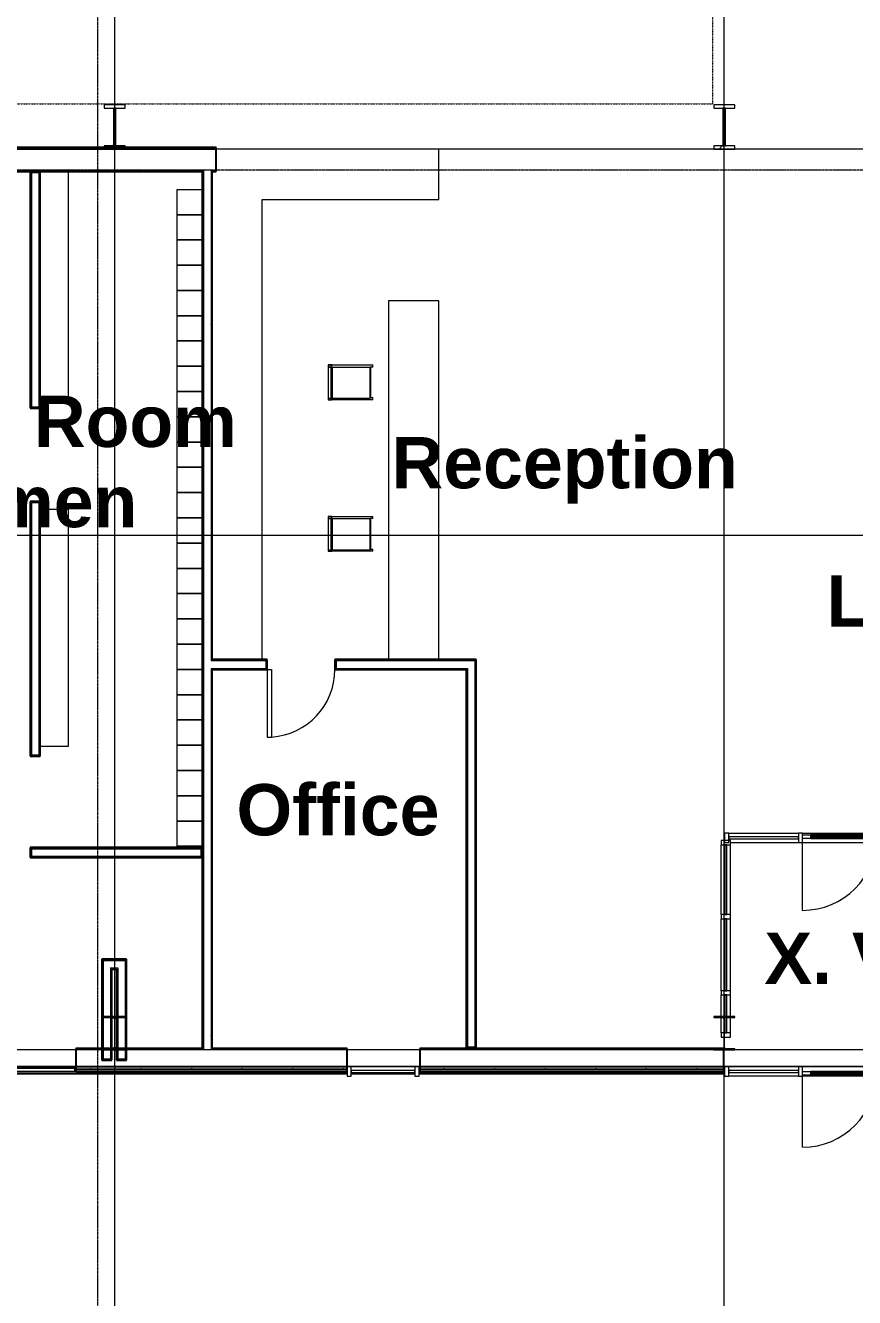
# Model space of a CAD drawing. Header units: inches. Extents: x 21341 to 28276, y -23509 to -20035.
# Drawn here: x 25649 to 26043, y -22905 to -22301 of the extents above; entities that cross this region are included whole.
import ezdxf

# ---------------------------------------------------------------- set-up
doc = ezdxf.new("R2010")
doc.units = ezdxf.units.IN
doc.header["$MEASUREMENT"] = 0
doc.linetypes.add('Dash 1_16_', pattern=[0.125, 0.0625, -0.0625])
doc.linetypes.add('Grid Line 1_2_', pattern=[0.875, 0.5, -0.125, 0.125, -0.125])
for name, color, linetype, lineweight in [('A-DOOR', 31, 'Continuous', 9), ('A-FLOR-CLRS', 90, 'Dash 1_16_', 9), ('A-GLAZ-CURT', 52, 'Continuous', 9), ('A-GLAZ-CWMG', 51, 'Continuous', 9), ('A-WALL', 113, 'Continuous', 9), ('A-WALL-PATT', 111, 'Continuous', 25), ('C-BLDG-PADS', 91, 'Continuous', 9), ('C-TOPO', 7, 'Continuous', 9), ('I-FURN', 30, 'Continuous', 9), ('I-WALL', 2, 'Continuous', 9), ('L-SITE-WALL', 31, 'Continuous', 9), ('M-AREA-IDEN', 171, 'Continuous', 9), ('Q-CASE', 31, 'Continuous', 9), ('S-BEAM', 12, 'Continuous', 9), ('S-COLS', 52, 'Continuous', 9), ('S-GRID', 1, 'Continuous', 9)]:
    doc.layers.add(name, color=color, linetype=linetype, lineweight=lineweight)
doc.styles.add('Arial_B', font='arialbd.ttf', dxfattribs={"height": 24.354149})
pattern_1 = [(0, (0, 0), (61.44, 15.36), [2.534, -43.546, 2.534, -43.546, -245.76]), (0, (0, 0), (61.44, 15.36), [-92.16, 2.534, -89.626, 2.534, -43.546, -107.52]), (0, (0, 0), (61.44, 15.36), [-230.4, 2.534, -28.186, 2.534, -74.266]), (120, (23.04, 7.68), (-44.02215, 45.528601), [2.534, -43.546, 2.534, -43.546, -245.76]), (120, (23.04, 7.68), (-44.02215, 45.528601), [-92.16, 2.534, -89.626, 2.534, -43.546, -107.52]), (120, (23.04, 7.68), (-44.02215, 45.528601), [-230.4, 2.534, -28.186, 2.534, -74.266]), (240, (30.72, 38.4), (-17.41785, -60.888601), [2.534, -43.546, 2.534, -43.546, -245.76]), (240, (30.72, 38.4), (-17.41785, -60.888601), [-92.16, 2.534, -89.626, 2.534, -43.546, -107.52]), (240, (30.72, 38.4), (-17.41785, -60.888601), [-230.4, 2.534, -28.186, 2.534, -74.266])]
pattern_2 = [(0, (0, 0), (0, 24), []), (90, (0, 0), (-24, 1e-15), [])]
pattern_3 = [(225, (25691.39, -22360.053), (19.00703, -19.00703), []), (225, (25691.39, -22388.853), (19.00703, -19.00703), [])]
pattern_4 = [(225, (25980.89, -22360.053), (19.00703, -19.00703), []), (225, (25980.89, -22388.853), (19.00703, -19.00703), [])]

# ---------------------------------------------------------------- blocks, each defined once
blk = doc.blocks.new('Locker-Double Stacked - 12_ x 12_-3246-First Floor Plan')
at = {"layer": 'I-FURN', "color": 7}
for p, q in [((-6, -6), (-6, 6)), ((-6, 6), (6, 6)), ((6, 6), (6, -6)), ((6, -6), (-6, -6))]:
    blk.add_line(p, q, dxfattribs=at)
blk = doc.blocks.new('Furniture 5 - Furniture 1-2367-First Floor Plan')
at = {"layer": 'I-FURN', "color": 7}
for p, q in [((25653.99, -22499.47), (25640.61, -22499.47)), ((25653.99, -22611.86), (25653.99, -22499.47)), ((25640.61, -22611.86), (25653.99, -22611.86))]:
    blk.add_line(p, q, dxfattribs=at)
blk = doc.blocks.new('Furniture 6 - Furniture 1-2394-First Floor Plan')
at = {"layer": 'I-FURN', "color": 7}
for p, q in [((25653.99, -22606.18), (25653.99, -22496.18)), ((25640.61, -22606.18), (25653.99, -22606.18))]:
    blk.add_line(p, q, dxfattribs=at)
blk = doc.blocks.new('Locker Rooms and Restrooms_0005_rvt-1-First Floor Plan')
at = {"layer": 'A-WALL-PATT', "lineweight": 9}
h = blk.add_hatch(dxfattribs=at)
h.set_pattern_fill('FP_13', style=0, pattern_type=2)
h.set_pattern_definition(pattern_1)
h.paths.add_polyline_path([(25651.89, -22482.55), (25655.39, -22482.55), (25655.39, -22481.93), (25651.89, -22481.93), (25651.89, -22370.8), (25655.39, -22370.8), (25655.39, -22370.18), (25651.27, -22370.18), (25651.27, -22482.55)], flags=0)
h = blk.add_hatch(dxfattribs=at)
h.set_pattern_fill('FP_13', style=0, pattern_type=2)
h.set_pattern_definition(pattern_1)
h.paths.add_polyline_path([(25651.89, -22647.93), (25655.39, -22647.93), (25655.39, -22647.3), (25651.89, -22647.3), (25651.89, -22527.55), (25655.39, -22527.55), (25655.39, -22526.93), (25651.27, -22526.93), (25651.27, -22647.93)], flags=0)
h = blk.add_hatch(dxfattribs=at)
h.set_pattern_fill('FP_13', style=0, pattern_type=2)
h.set_pattern_definition(pattern_1)
h.paths.add_polyline_path([(25656.02, -22647.93), (25656.02, -22526.93), (25655.39, -22526.93), (25655.39, -22647.93)], flags=0)
h = blk.add_hatch(dxfattribs=at)
h.set_pattern_fill('FP_13', style=0, pattern_type=2)
h.set_pattern_definition(pattern_1)
h.paths.add_polyline_path([(25689.97, -22792.3), (25690.02, -22792.3), (25689.97, -22787.3), (25689.39, -22787.3), (25689.39, -22792.3)], flags=0)
h.paths.add_polyline_path([(25689.46, -22786.87), (25690.02, -22786.87), (25690.02, -22771.99), (25689.39, -22771.99), (25689.39, -22786.87)], flags=0)
h.paths.add_polyline_path([(25690.02, -22771.55), (25690.02, -22748.43), (25689.39, -22748.43), (25689.39, -22771.55), (25689.69, -22771.55)], flags=0)
at = {"layer": 'A-WALL', "color": 7}
for p, q in [((25655.39, -22370.8), (25651.89, -22370.8)), ((25651.89, -22370.8), (25651.89, -22481.93)), ((25655.39, -22370.8), (25655.39, -22481.93)), ((25651.89, -22481.93), (25655.39, -22481.93)), ((25655.39, -22527.55), (25651.89, -22527.55)), ((25651.89, -22527.55), (25651.89, -22647.3)), ((25655.39, -22527.55), (25655.39, -22647.3)), ((25651.89, -22647.3), (25655.39, -22647.3)), ((25651.89, -22691.93), (25732.39, -22691.93)), ((25651.89, -22691.93), (25651.89, -22695.43)), ((25732.39, -22695.43), (25732.39, -22691.93)), ((25651.89, -22695.43), (25732.39, -22695.43)), ((25685.89, -22744.93), (25685.89, -22791.68)), ((25685.89, -22744.93), (25689.39, -22744.93)), ((25689.39, -22744.93), (25690.02, -22744.93)), ((25689.39, -22748.43), (25689.39, -22771.55)), ((25689.39, -22748.43), (25690.02, -22748.43)), ((25690.02, -22744.93), (25696.39, -22744.93)), ((25690.02, -22748.43), (25692.89, -22748.43)), ((25692.89, -22748.43), (25692.89, -22749.05)), ((25696.39, -22744.93), (25696.39, -22748.43)), ((25696.39, -22748.43), (25696.39, -22749.05)), ((25692.89, -22749.05), (25692.89, -22771.55)), ((25696.39, -22749.05), (25696.39, -22771.55)), ((25689.39, -22771.99), (25689.39, -22786.87)), ((25692.89, -22771.99), (25692.89, -22786.87)), ((25696.39, -22771.99), (25696.39, -22786.87)), ((25689.39, -22787.3), (25689.39, -22791.68)), ((25692.89, -22787.3), (25692.89, -22791.68)), ((25696.39, -22787.3), (25696.39, -22791.68)), ((25685.89, -22791.68), (25689.39, -22791.68)), ((25692.89, -22791.68), (25696.39, -22791.68))]:
    blk.add_line(p, q, dxfattribs=at)
at = {"layer": 'I-WALL', "color": 250, "lineweight": 25}
for p, q in [((25651.89, -22370.18), (25651.27, -22370.18)), ((25651.27, -22370.18), (25651.27, -22482.55)), ((25655.39, -22370.18), (25651.89, -22370.18)), ((25656.02, -22370.18), (25655.39, -22370.18)), ((25656.02, -22482.55), (25656.02, -22370.18)), ((25651.27, -22482.55), (25651.89, -22482.55)), ((25651.89, -22482.55), (25655.39, -22482.55)), ((25655.39, -22482.55), (25656.02, -22482.55)), ((25651.89, -22526.93), (25651.27, -22526.93)), ((25651.27, -22526.93), (25651.27, -22647.93)), ((25655.39, -22526.93), (25651.89, -22526.93)), ((25656.02, -22526.93), (25655.39, -22526.93)), ((25656.02, -22647.93), (25656.02, -22526.93)), ((25651.27, -22647.93), (25651.89, -22647.93)), ((25651.89, -22647.93), (25655.39, -22647.93)), ((25655.39, -22647.93), (25656.02, -22647.93)), ((25733.02, -22691.3), (25651.27, -22691.3)), ((25651.27, -22691.3), (25651.27, -22691.93)), ((25651.27, -22691.93), (25651.27, -22695.43)), ((25733.02, -22691.93), (25733.02, -22691.3)), ((25733.02, -22695.43), (25733.02, -22691.93)), ((25651.27, -22695.43), (25651.27, -22696.05)), ((25651.27, -22696.05), (25733.02, -22696.05)), ((25733.02, -22696.05), (25733.02, -22695.43)), ((25685.89, -22744.3), (25685.27, -22744.3)), ((25685.27, -22744.3), (25685.27, -22792.3)), ((25690.02, -22744.3), (25685.89, -22744.3)), ((25697.02, -22744.3), (25690.02, -22744.3)), ((25697.02, -22744.93), (25697.02, -22744.3)), ((25697.02, -22749.05), (25697.02, -22744.93)), ((25690.02, -22771.55), (25690.02, -22749.05)), ((25690.02, -22749.05), (25692.27, -22749.05)), ((25692.27, -22749.05), (25692.27, -22771.55)), ((25697.02, -22792.3), (25697.02, -22749.05)), ((25690.02, -22786.87), (25690.02, -22771.99)), ((25692.27, -22771.98), (25692.27, -22786.87)), ((25690.02, -22792.3), (25690.02, -22787.3)), ((25692.27, -22787.3), (25692.27, -22792.3)), ((25685.27, -22792.3), (25685.89, -22792.3)), ((25685.89, -22792.3), (25689.39, -22792.3)), ((25689.39, -22792.3), (25690.02, -22792.3)), ((25692.27, -22792.3), (25692.89, -22792.3)), ((25692.89, -22792.3), (25696.39, -22792.3)), ((25696.39, -22792.3), (25697.02, -22792.3))]:
    blk.add_line(p, q, dxfattribs=at)
at = {"lineweight": 9}
for name, p in [('Furniture 6 - Furniture 1-2394-First Floor Plan', (15.4, 126)), ('Furniture 5 - Furniture 1-2367-First Floor Plan', (15.4, -31.25))]:
    blk.add_blockref(name, p, dxfattribs=at)
at = {"lineweight": 9, "rotation": 270}
for p in [(25727.02, -22384.68), (25727.02, -22396.68), (25727.02, -22408.68), (25727.02, -22420.68), (25727.02, -22432.68), (25727.02, -22444.68), (25727.02, -22456.68), (25727.02, -22468.68), (25727.02, -22480.68), (25727.02, -22492.68), (25727.02, -22504.68), (25727.02, -22516.68), (25727.02, -22528.68), (25727.02, -22540.68), (25727.02, -22552.68), (25727.02, -22564.68), (25727.02, -22576.68), (25727.02, -22588.68), (25727.02, -22600.68), (25727.02, -22612.68), (25727.02, -22624.68), (25727.02, -22636.68), (25727.02, -22648.68), (25727.02, -22660.68), (25727.02, -22672.68), (25727.02, -22684.68)]:
    blk.add_blockref('Locker-Double Stacked - 12_ x 12_-3246-First Floor Plan', p, dxfattribs=at)
blk = doc.blocks.new('W-Wide Flange-Column - B2_C-1007347-First Floor Plan')
at = {"layer": 'S-COLS'}
h = blk.add_hatch(dxfattribs=at)
h.set_pattern_fill('FP_9', color=256, style=0, pattern_type=2)
h.set_pattern_definition([(225, (25691.39, -22779.428), (19.00703, -19.00703), []), (225, (25691.39, -22808.228), (19.00703, -19.00703), [])])
h.paths.add_polyline_path([(5, 7.87), (-5, 7.87), (-5, 7.44), (-0.84, 7.44), (-0.35, 7.24), (-0.14, 6.75), (-0.14, -6.75), (-0.35, -7.24), (-0.84, -7.44), (-5, -7.44), (-5, -7.87), (5, -7.87), (5, -7.44), (0.84, -7.44), (0.35, -7.24), (0.14, -6.75), (0.14, 6.75), (0.35, 7.24), (0.84, 7.44), (5, 7.44)], flags=0)
at = {"layer": 'S-COLS', "lineweight": 15}
for p, q in [((5, 7.87), (-5, 7.87)), ((-5, 7.87), (-5, 7.44)), ((-5, 7.44), (-0.84, 7.44)), ((-0.14, 6.75), (-0.14, -6.75)), ((0.14, -6.75), (0.14, 6.75)), ((0.84, 7.44), (5, 7.44)), ((5, 7.44), (5, 7.87)), ((-0.84, -7.44), (-5, -7.44)), ((-5, -7.44), (-5, -7.87)), ((-5, -7.87), (5, -7.87)), ((5, -7.44), (0.84, -7.44)), ((5, -7.87), (5, -7.44))]:
    blk.add_line(p, q, dxfattribs=at)
for centre, start, end in [((-0.84, 6.75), 0, 90), ((0.84, 6.75), 90, 180), ((-0.84, -6.75), 270, 0), ((0.84, -6.75), 180, 270)]:
    blk.add_arc(centre, 0.691, start, end, dxfattribs=at)
blk = doc.blocks.new('W-Wide Flange-Column - B2_C-V8-First Floor Plan')
at = {"layer": 'S-COLS'}
h = blk.add_hatch(dxfattribs=at)
h.set_pattern_fill('FP_10', color=256, style=0, pattern_type=2)
h.set_pattern_definition([(225, (25980.89, -22779.428), (19.00703, -19.00703), []), (225, (25980.89, -22808.228), (19.00703, -19.00703), [])])
h.paths.add_polyline_path([(5, 7.87), (-5, 7.87), (-5, 7.44), (-0.84, 7.44), (-0.35, 7.24), (-0.14, 6.75), (-0.14, -6.75), (-0.35, -7.24), (-0.84, -7.44), (-5, -7.44), (-5, -7.87), (5, -7.87), (5, -7.44), (0.84, -7.44), (0.35, -7.24), (0.14, -6.75), (0.14, 6.75), (0.35, 7.24), (0.84, 7.44), (5, 7.44)], flags=0)
at = {"layer": 'S-COLS', "lineweight": 15}
for p, q in [((5, 7.87), (-5, 7.87)), ((-5, 7.87), (-5, 7.44)), ((-5, 7.44), (-0.84, 7.44)), ((-0.14, 6.75), (-0.14, -6.75)), ((0.14, -6.75), (0.14, 6.75)), ((0.84, 7.44), (5, 7.44)), ((5, 7.44), (5, 7.87)), ((-0.84, -7.44), (-5, -7.44)), ((-5, -7.44), (-5, -7.87)), ((-5, -7.87), (5, -7.87)), ((5, -7.44), (0.84, -7.44)), ((5, -7.87), (5, -7.44))]:
    blk.add_line(p, q, dxfattribs=at)
for centre, start, end in [((-0.84, 6.75), 0, 90), ((0.84, 6.75), 90, 180), ((-0.84, -6.75), 270, 0), ((0.84, -6.75), 180, 270)]:
    blk.add_arc(centre, 0.691, start, end, dxfattribs=at)
blk = doc.blocks.new('Casework 1 - Casework 1-456223-First Floor Plan')
at = {"layer": 'Q-CASE'}
for p, q in [((25834.39, -22347.55), (25728.52, -22347.55)), ((25834.39, -22371.55), (25834.39, -22347.55)), ((25750.39, -22590.04), (25750.39, -22371.55)), ((25750.39, -22371.55), (25834.39, -22371.55)), ((25834.39, -22419.55), (25810.39, -22419.55)), ((25810.39, -22419.55), (25810.39, -22590.04)), ((25834.39, -22590.04), (25834.39, -22419.55))]:
    blk.add_line(p, q, dxfattribs=at)
blk = doc.blocks.new('Bar_Stool_6722_1_ - Bar_Stool_6722_1_-477960-First Floor Plan')
at = {"layer": 'I-FURN'}
for p, q in [((0, 19.21), (0, 21.13)), ((1, 21.13), (0, 21.13)), ((0, 17.72), (0, 19.21)), ((1, 21.13), (1, 20.14)), ((1, 20.14), (15.5, 20.14)), ((1, 20.14), (1, 19.99)), ((16, 20), (1, 20)), ((1, 19.89), (1, 19.99)), ((1, 17.63), (1, 19.89)), ((15.5, 20.14), (15.5, 21.13)), ((16.5, 21.13), (15.5, 21.13)), ((15.5, 19.98), (15.5, 20.14)), ((16, 19.99), (16, 19.89)), ((16, 19.89), (16, 17.63)), ((16.5, 21.13), (16.5, 19.21)), ((16.5, 19.21), (16.5, 17.72)), ((0, 1.78), (0, 17.72)), ((1, 2.03), (1, 17.63)), ((16, 17.63), (16, 2.03)), ((16.5, 17.72), (16.5, 1.78)), ((1, 1.78), (0, 1.78)), ((0, 1.78), (0, 0.98)), ((1, 0.98), (0, 0.98)), ((0, 0.98), (0, 0)), ((0, 0), (1, 0)), ((1, 1.91), (1, 2.03)), ((16, 2.03), (1, 2.03)), ((1, 1.24), (1, 1.91)), ((16, 1.91), (1, 1.91)), ((1, 0), (1, 1.24)), ((1, 1.24), (16, 1.24)), ((16, 2.03), (16, 1.91)), ((16, 1.91), (16, 1.24)), ((16.5, 1.78), (16, 1.78)), ((16, 1.24), (16, 0)), ((16.5, 0.98), (16, 0.98)), ((16, 0), (16.5, 0)), ((16.5, 0.98), (16.5, 1.78)), ((16.5, 0), (16.5, 0.98)), ((1, 0), (16, 0))]:
    blk.add_line(p, q, dxfattribs=at)
blk = doc.blocks.new('Single-Flush - 32_ x 84_-489871-First Floor Plan')
at = {"layer": 'A-DOOR', "lineweight": 13}
for p, q in [((14, 2.37), (14, 34.38)), ((16, 34.38), (14, 34.38)), ((16, 2.37), (16, 34.38)), ((16, 2.37), (14, 2.37))]:
    blk.add_line(p, q, dxfattribs=at)
at = {"layer": 'A-DOOR'}
blk.add_arc((16, 2.37), 32.07, 93.57587, 180, dxfattribs=at)
blk = doc.blocks.new('System Panel - Glazed-827451-First Floor Plan')
at = {"layer": 'A-GLAZ-CURT'}
for p, q in [((16.53125, 1.25), (-16.53125, 1.25)), ((-16.53125, 1.25), (-16.53125, 0.25)), ((-16.53125, 0.25), (-16.53125, 1.25)), ((16.53125, 1.25), (-16.53125, 1.25)), ((-16.53125, 0.25), (16.53125, 0.25)), ((-16.53125, 0.25), (16.53125, 0.25)), ((16.53125, 0.25), (16.53125, 1.25)), ((16.53125, 1.25), (16.53125, 0.25))]:
    blk.add_line(p, q, dxfattribs=at)
blk = doc.blocks.new('Door_Single_Storefront - one-827452-First Floor Plan')
at = {"layer": 'A-DOOR'}
for p, q in [((-17.59375, 0.75), (-13.59375, 0.75)), ((-17.59375, -35.1875), (-17.59375, 0)), ((-13.59375, 0.75), (-13.59375, -1)), ((13.59375, 0.75), (-13.59375, 0.75)), ((-13.59375, -0.5), (-13.59375, 0.25)), ((-13.59375, 0.25), (13.59375, 0.25)), ((13.59375, -1), (13.59375, 0.75)), ((13.59375, 0.75), (17.59375, 0.75)), ((13.59375, 0.25), (13.59375, -0.5)), ((17.59375, 0.75), (17.59375, -1)), ((-13.59375, -1), (-17.59375, -1)), ((13.59375, -0.5), (-13.59375, -0.5)), ((-13.59375, -1), (13.59375, -1)), ((17.59375, -1), (13.59375, -1))]:
    blk.add_line(p, q, dxfattribs=at)
blk.add_arc((-17.59375, 0), 35.1875, 270, 0, dxfattribs=at)
blk = doc.blocks.new('Rectangular Mullion - Rectangular Mullion 1-779228-First Floor Plan')
at = {"layer": 'A-GLAZ-CWMG'}
for p, q in [((26016.08, -22795.43), (25983.02, -22795.43)), ((26016.08, -22799.93), (25983.02, -22799.93))]:
    blk.add_line(p, q, dxfattribs=at)
blk = doc.blocks.new('Rectangular Mullion - Rectangular Mullion 1-779661-First Floor Plan')
at = {"layer": 'A-GLAZ-CWMG'}
for p, q in [((26053.27, -22795.43), (26018.08, -22795.43)), ((26053.27, -22799.93), (26018.08, -22799.93))]:
    blk.add_line(p, q, dxfattribs=at)
blk = doc.blocks.new('Rectangular Mullion - Rectangular Mullion 1-827460-First Floor Plan')
at = {"layer": 'A-GLAZ-CWMG', "lineweight": 13}
for p, q in [((0, 1.5), (-2, 1.5)), ((-2, 1.5), (-2, -3)), ((0, -3), (0, 1.5)), ((-2, -3), (0, -3))]:
    blk.add_line(p, q, dxfattribs=at)
blk = doc.blocks.new('Rectangular Mullion - Rectangular Mullion 1-827449-First Floor Plan')
at = {"layer": 'A-GLAZ-CWMG', "lineweight": 13}
for p, q in [((-1, 1.5), (1, 1.5)), ((-1, -3), (-1, 1.5)), ((1, 1.5), (1, -3)), ((1, -3), (-1, -3))]:
    blk.add_line(p, q, dxfattribs=at)
blk = doc.blocks.new('Rectangular Mullion - Rectangular Mullion 1-769169-First Floor Plan')
at = {"layer": 'A-GLAZ-CWMG'}
for p, q in [((26018.08, -22684.43), (26053.27, -22684.43)), ((26018.08, -22688.93), (26053.27, -22688.93))]:
    blk.add_line(p, q, dxfattribs=at)
blk = doc.blocks.new('Rectangular Mullion - Rectangular Mullion 1-771670-First Floor Plan')
at = {"layer": 'A-GLAZ-CWMG'}
for p, q in [((25983.02, -22684.43), (26016.08, -22684.43)), ((25983.89, -22688.93), (26016.08, -22688.93))]:
    blk.add_line(p, q, dxfattribs=at)
blk = doc.blocks.new('Rectangular Mullion - Rectangular Mullion 1-827472-First Floor Plan')
at = {"layer": 'A-GLAZ-CWMG', "lineweight": 13}
for p, q in [((-2, 1.5), (0, 1.5)), ((-2, -3), (-2, 1.5)), ((0, 1.5), (0, -3)), ((0, -3), (-2, -3))]:
    blk.add_line(p, q, dxfattribs=at)
blk = doc.blocks.new('Rectangular Mullion - Rectangular Mullion 1-827470-First Floor Plan')
at = {"layer": 'A-GLAZ-CWMG', "lineweight": 13}
for p, q in [((-1, 1.5), (1, 1.5)), ((-1, -3), (-1, 1.5)), ((1, 1.5), (1, -3)), ((1, -3), (-1, -3))]:
    blk.add_line(p, q, dxfattribs=at)
blk = doc.blocks.new('System Panel - Glazed-836902-First Floor Plan')
at = {"layer": 'A-GLAZ-CURT'}
for p, q in [((16.59375, 1.25), (-16.59375, 1.25)), ((-16.59375, 1.25), (-16.59375, 0.25)), ((-16.59375, 0.25), (-16.59375, 1.25)), ((16.59375, 1.25), (-16.59375, 1.25)), ((-16.59375, 0.25), (16.59375, 0.25)), ((-16.59375, 0.25), (16.59375, 0.25)), ((16.59375, 0.25), (16.59375, 1.25)), ((16.59375, 1.25), (16.59375, 0.25))]:
    blk.add_line(p, q, dxfattribs=at)
blk = doc.blocks.new('System Panel - Glazed-827454-First Floor Plan')
at = {"layer": 'A-GLAZ-CURT'}
for p, q in [((17.09375, 1.25), (-17.09375, 1.25)), ((-17.09375, 1.25), (-17.09375, 0.25)), ((-17.09375, 0.25), (-17.09375, 1.25)), ((17.09375, 1.25), (-17.09375, 1.25)), ((-17.09375, 0.25), (17.09375, 0.25)), ((-17.09375, 0.25), (17.09375, 0.25)), ((17.09375, 0.25), (17.09375, 1.25)), ((17.09375, 1.25), (17.09375, 0.25))]:
    blk.add_line(p, q, dxfattribs=at)
blk = doc.blocks.new('System Panel - Glazed-836903-First Floor Plan')
at = {"layer": 'A-GLAZ-CURT'}
for p, q in [((1.25, 1.25), (-9, 1.25)), ((-9, 1.25), (-9, 0.25)), ((-9, 0.25), (-9, 1.25)), ((1.25, 1.25), (-9, 1.25)), ((-9, 0.25), (1.25, 0.25)), ((-9, 0.25), (1.25, 0.25)), ((9, 1.25), (1.68, 1.25)), ((9, 1.25), (1.68, 1.25)), ((2.12, 0.25), (9, 0.25)), ((2.12, 0.25), (9, 0.25)), ((9, 0.25), (9, 1.25)), ((9, 1.25), (9, 0.25))]:
    blk.add_line(p, q, dxfattribs=at)
blk = doc.blocks.new('Rectangular Mullion - Rectangular Mullion 1-780069-First Floor Plan')
at = {"layer": 'A-GLAZ-CWMG'}
for p, q in [((26122.64, -22760.24), (26122.64, -22793.43)), ((26127.14, -22760.24), (26127.14, -22793.43))]:
    blk.add_line(p, q, dxfattribs=at)
blk = doc.blocks.new('Rectangular Mullion - Rectangular Mullion 1-769167-First Floor Plan')
at = {"layer": 'A-GLAZ-CWMG'}
for p, q in [((24498.2, -22360.55), (24532.39, -22360.55)), ((24498.2, -22365.05), (24532.39, -22365.05))]:
    blk.add_line(p, q, dxfattribs=at)
blk = doc.blocks.new('Rectangular Mullion - Rectangular Mullion 1-784806-First Floor Plan')
at = {"layer": 'A-GLAZ-CWMG'}
for p, q in [((25979.39, -22771.55), (25979.39, -22761.3)), ((25983.89, -22771.55), (25983.89, -22761.3)), ((25979.39, -22779.3), (25979.39, -22771.99)), ((25983.89, -22779.3), (25983.89, -22771.99))]:
    blk.add_line(p, q, dxfattribs=at)
blk = doc.blocks.new('Rectangular Mullion - Rectangular Mullion 1-V17-First Floor Plan')
at = {"layer": 'A-GLAZ-CWMG', "lineweight": 13}
for p, q in [((-2, 1.5), (0, 1.5)), ((-2, 0.14), (-2, 1.5)), ((0, 1.5), (0, 0.14)), ((-2, -3), (-2, -0.14)), ((0, -3), (-2, -3)), ((0, -0.14), (0, -3))]:
    blk.add_line(p, q, dxfattribs=at)
blk = doc.blocks.new('Rectangular Mullion - Rectangular Mullion 1-836905-First Floor Plan')
at = {"layer": 'A-GLAZ-CWMG', "lineweight": 13}
for p, q in [((0, 1.5), (-2, 1.5)), ((-2, 1.5), (-2, -3)), ((0, -3), (0, 1.5)), ((-2, -3), (0, -3))]:
    blk.add_line(p, q, dxfattribs=at)
blk = doc.blocks.new('System Panel - Glazed-827476-First Floor Plan')
at = {"layer": 'A-GLAZ-CURT'}
for p, q in [((15.125, 1.25), (-15.125, 1.25)), ((-15.125, 1.25), (-15.125, 0.25)), ((-15.125, 0.25), (-15.125, 1.25)), ((15.125, 1.25), (-15.125, 1.25)), ((-15.125, 0.25), (15.125, 0.25)), ((-15.125, 0.25), (15.125, 0.25)), ((15.125, 0.25), (15.125, 1.25)), ((15.125, 1.25), (15.125, 0.25))]:
    blk.add_line(p, q, dxfattribs=at)
blk = doc.blocks.new('Rectangular Mullion - Rectangular Mullion 1-827457-First Floor Plan')
at = {"layer": 'A-GLAZ-CWMG', "lineweight": 13}
for p, q in [((-2, 1.5), (0, 1.5)), ((-2, -3), (-2, 1.5)), ((0, 1.5), (0, -3)), ((0, -3), (-2, -3))]:
    blk.add_line(p, q, dxfattribs=at)
blk = doc.blocks.new('columns and girder2 - one-1075720-First Floor Plan')
at = {"layer": 'S-BEAM'}
h = blk.add_hatch(dxfattribs=at)
h.set_pattern_fill('FP_21', color=256, style=0, pattern_type=2)
h.set_pattern_definition(pattern_3)
h.paths.add_polyline_path([(5, -1.25), (-5, -1.25), (-5, -2), (5, -2)], flags=0)
h.paths.add_polyline_path([(-5, -20), (-5, -21.5), (5, -21.5), (5, -20)], flags=0)
h.paths.add_polyline_path([(-5, -1204.75), (-5, -1206.25), (5, -1206.25), (5, -1204.75)], flags=0)
h.paths.add_polyline_path([(5, -1224.25), (-5, -1224.25), (-5, -1225), (5, -1225)], flags=0)
h = blk.add_hatch(dxfattribs=at)
h.set_pattern_fill('FP_21', color=256, style=0, pattern_type=2)
h.set_pattern_definition(pattern_3)
h.paths.add_polyline_path([(-0.63, -2), (-0.63, -20), (0.62, -20), (0.62, -2)], flags=0)
h.paths.add_polyline_path([(-0.63, -1206.25), (-0.63, -1224.25), (0.62, -1224.25), (0.62, -1206.25)], flags=0)
at = {"layer": 'S-BEAM', "lineweight": 15}
for p, q in [((-5, -1.25), (-5, -2)), ((-5, -2), (5, -2)), ((0.62, -2), (-0.63, -2)), ((-0.63, -2), (-0.63, -20)), ((0.62, -20), (0.62, -2)), ((5, -2), (5, -1.25)), ((5, -20), (-5, -20)), ((-5, -20), (-5, -21.5)), ((-5, -21.5), (5, -21.5)), ((-0.63, -20), (0.62, -20)), ((5, -21.5), (5, -20))]:
    blk.add_line(p, q, dxfattribs=at)
blk = doc.blocks.new('columns and girder2 - one-V39-First Floor Plan')
at = {"layer": 'S-BEAM'}
h = blk.add_hatch(dxfattribs=at)
h.set_pattern_fill('FP_32', color=256, style=0, pattern_type=2)
h.set_pattern_definition(pattern_4)
h.paths.add_polyline_path([(5, -0.5), (-5, -0.5), (-5, -2), (5, -2)], flags=0)
h.paths.add_polyline_path([(5, -20), (-5, -20), (-5, -21.5), (5, -21.5)], flags=0)
h.paths.add_polyline_path([(5, -1204.75), (-5, -1204.75), (-5, -1206.25), (5, -1206.25)], flags=0)
h.paths.add_polyline_path([(-0.13, -1224.25), (-5, -1224.25), (-5, -1225), (5, -1225), (5, -1224.25)], flags=0)
h = blk.add_hatch(dxfattribs=at)
h.set_pattern_fill('FP_32', color=256, style=0, pattern_type=2)
h.set_pattern_definition(pattern_4)
h.paths.add_polyline_path([(-0.63, -2), (-0.63, -20), (0.62, -20), (0.62, -2)], flags=0)
h.paths.add_polyline_path([(-0.63, -1206.25), (-0.63, -1224.25), (0.62, -1224.25), (0.62, -1206.25)], flags=0)
at = {"layer": 'S-BEAM', "lineweight": 15}
for p, q in [((5, -0.5), (-5, -0.5)), ((-5, -0.5), (-5, -2)), ((-5, -2), (5, -2)), ((0.62, -2), (-0.63, -2)), ((-0.63, -2), (-0.63, -20)), ((0.62, -20), (0.62, -2)), ((5, -2), (5, -0.5)), ((5, -20), (-5, -20)), ((-5, -20), (-5, -21.5)), ((-5, -21.5), (5, -21.5)), ((-0.63, -20), (0.62, -20)), ((5, -21.5), (5, -20))]:
    blk.add_line(p, q, dxfattribs=at)
blk = doc.blocks.new('Girt_C - 8_D-1076207-First Floor Plan')
at = {"layer": 'S-BEAM'}
for p, q in [((25672.89, -22787.3), (25649.02, -22787.3)), ((25836.27, -22787.3), (25801.77, -22787.3)), ((25526.02, -22795.3), (25672.89, -22795.3)), ((25801.77, -22795.3), (25836.27, -22795.3))]:
    blk.add_line(p, q, dxfattribs=at)

msp = doc.modelspace()

# ---------------------------------------------------------------- hatches: boundary and pattern name
at = {"layer": 'A-WALL-PATT', "lineweight": 9}
h = msp.add_hatch(dxfattribs=at)
h.set_pattern_fill('FP_13', color=256, style=0, pattern_type=2)
h.set_pattern_definition(pattern_1)
h.paths.add_polyline_path([(25739.52, -22370.18), (25739.52, -22369.55), (25737.77, -22369.55), (25737.77, -22370.18)], flags=0)
h.paths.add_polyline_path([(25733.02, -22370.18), (25733.02, -22369.55), (25592.52, -22369.55), (25592.52, -22370.18), (25672.69, -22370.18)], flags=0)
h.paths.add_polyline_path([(25587.77, -22370.18), (25587.77, -22369.55), (25562.11, -22369.55), (25562.11, -22370.18)], flags=0)
h.paths.add_polyline_path([(25476.63, -22370.18), (25476.63, -22369.55), (25449.27, -22369.55), (25449.27, -22370.18)], flags=0)
h.paths.add_polyline_path([(25444.52, -22370.18), (25444.52, -22369.55), (25305.27, -22369.55), (25305.27, -22370.18), (25396.21, -22370.18)], flags=0)
h.paths.add_polyline_path([(25300.52, -22370.18), (25300.52, -22369.55), (25169.52, -22369.55), (25169.52, -22370.18), (25257.98, -22370.18)], flags=0)
h.paths.add_polyline_path([(25110.89, -22370.18), (25110.89, -22369.55), (25110.02, -22369.55), (25110.02, -22370.18)], flags=0)
h.paths.add_polyline_path([(25105.27, -22370.18), (25105.27, -22369.55), (24979.52, -22369.55), (24979.52, -22370.18), (24981.5, -22370.18)], flags=0)
h.paths.add_polyline_path([(24974.77, -22370.18), (24974.77, -22369.55), (24937.89, -22369.55), (24937.89, -22370.18)], flags=0)
h.paths.add_polyline_path([(24865.89, -22370.18), (24865.89, -22369.55), (24631.52, -22369.55), (24631.52, -22370.18), (24705.03, -22370.18)], flags=0)
h = msp.add_hatch(dxfattribs=at)
h.set_pattern_fill('FP_13', color=256, style=0, pattern_type=2)
h.set_pattern_definition(pattern_1)
h.paths.add_polyline_path([(25733.64, -22787.3), (25733.64, -22369.55), (25733.02, -22369.55), (25733.02, -22787.3)], flags=0)
h = msp.add_hatch(dxfattribs=at)
h.set_pattern_fill('FP_13', color=256, style=0, pattern_type=2)
h.set_pattern_definition(pattern_1)
h.paths.add_polyline_path([(25737.77, -22787.3), (25737.77, -22606.16), (25737.14, -22606.16), (25737.14, -22787.3)], flags=0)
h.paths.add_polyline_path([(25737.77, -22602.66), (25737.77, -22369.55), (25737.14, -22369.55), (25737.14, -22602.66)], flags=0)
h = msp.add_hatch(dxfattribs=at)
h.set_pattern_fill('FP_13', color=256, style=0, pattern_type=2)
h.set_pattern_definition(pattern_1)
h.paths.add_polyline_path([(25862.39, -22786.68), (25863.02, -22786.68), (25863.02, -22602.66), (25862.39, -22602.66), (25862.39, -22786.05)], flags=0)
h = msp.add_hatch(dxfattribs=at)
h.set_pattern_fill('FP_13', color=256, style=0, pattern_type=2)
h.set_pattern_definition(pattern_1)
h.paths.add_polyline_path([(25858.89, -22606.79), (25858.89, -22606.16), (25796.52, -22606.16), (25796.52, -22604.41), (25795.89, -22604.41), (25795.89, -22606.79), (25858.27, -22606.79)], flags=0)
h.paths.add_polyline_path([(25763.89, -22606.79), (25763.89, -22604.41), (25763.27, -22604.41), (25763.27, -22606.16), (25737.77, -22606.16), (25737.77, -22606.79)], flags=0)
h = msp.add_hatch(dxfattribs=at)
h.set_pattern_fill('FP_13', color=256, style=0, pattern_type=2)
h.set_pattern_definition(pattern_1)
h.paths.add_polyline_path([(25862.39, -22786.68), (25862.39, -22786.05), (25858.89, -22786.05), (25858.89, -22606.79), (25858.27, -22606.79), (25858.27, -22786.68), (25858.89, -22786.68)], flags=0)
h = msp.add_hatch(dxfattribs=at)
h.set_pattern_fill('FP_15', color=256, style=0, pattern_type=2)
h.set_pattern_definition(pattern_2)
h.paths.add_polyline_path([(25672.89, -22796.8), (25801.77, -22796.8), (25801.77, -22796.05), (25672.89, -22796.05)], flags=0)
h = msp.add_hatch(dxfattribs=at)
h.set_pattern_fill('FP_15', color=256, style=0, pattern_type=2)
h.set_pattern_definition(pattern_2)
h.paths.add_polyline_path([(25836.27, -22796.8), (25980.77, -22796.8), (25980.77, -22796.05), (25836.27, -22796.05)], flags=0)

# ---------------------------------------------------------------- linework, layer by layer
at = {"layer": 'A-FLOR-CLRS'}
for p, q in [((25975.39, -22338.05), (25975.39, -21135.05)), ((24603.39, -22338.05), (25975.39, -22338.05))]:
    msp.add_line(p, q, dxfattribs=at)
at = {"layer": 'A-WALL'}
for p, q in [((25562.11, -22359.55), (25739.52, -22359.55)), ((25592.52, -22369.55), (25733.64, -22369.55)), ((25733.02, -22370.18), (25733.02, -22369.55)), ((25733.64, -22369.55), (25733.64, -22787.3)), ((25737.14, -22369.55), (25739.52, -22369.55)), ((25737.14, -22369.55), (25737.14, -22602.66)), ((25737.77, -22370.18), (25737.77, -22369.55)), ((25763.27, -22602.66), (25737.14, -22602.66)), ((25763.27, -22606.16), (25763.27, -22602.66)), ((25796.52, -22602.66), (25796.52, -22606.16)), ((25862.39, -22602.66), (25796.52, -22602.66)), ((25862.39, -22602.66), (25862.39, -22786.05)), ((25737.14, -22606.16), (25763.27, -22606.16)), ((25737.14, -22606.16), (25737.14, -22787.3)), ((25796.52, -22606.16), (25858.89, -22606.16)), ((25858.89, -22606.16), (25858.89, -22786.05)), ((25686.39, -22787.3), (25672.89, -22787.3)), ((25733.64, -22787.3), (25696.39, -22787.3)), ((25733.02, -22786.68), (25733.02, -22787.3)), ((25801.77, -22787.3), (25737.14, -22787.3)), ((25737.77, -22786.68), (25737.77, -22787.3)), ((25975.89, -22787.3), (25836.27, -22787.3)), ((25862.39, -22786.05), (25858.89, -22786.05)), ((25801.77, -22795.3), (25672.89, -22795.3)), ((25801.77, -22796.05), (25672.89, -22796.05)), ((25801.77, -22796.8), (25672.89, -22796.8)), ((25980.77, -22795.3), (25836.27, -22795.3)), ((25980.77, -22796.05), (25836.27, -22796.05)), ((25980.77, -22796.8), (25836.27, -22796.8)), ((25801.77, -22797.68), (25672.89, -22797.68)), ((25980.77, -22797.68), (25836.27, -22797.68))]:
    msp.add_line(p, q, dxfattribs=at)
at = {"layer": 'A-WALL', "lineweight": 25}
for p, q in [((25672.7, -22796.02), (25305.58, -22796.02)), ((25672.7, -22797.59), (25672.7, -22796.02)), ((25305.58, -22797.59), (25672.7, -22797.59))]:
    msp.add_line(p, q, dxfattribs=at)
at = {"layer": 'C-BLDG-PADS'}
for p, q in [((25112.27, -22798.8), (25801.77, -22798.8)), ((25803.77, -22798.8), (25834.02, -22798.8)), ((25836.02, -22798.8), (25981.02, -22798.8))]:
    msp.add_line(p, q, dxfattribs=at)
at = {"layer": 'C-TOPO'}
for p, q in [((25801.77, -22798.8), (25112.27, -22798.8)), ((25834.02, -22798.8), (25803.77, -22798.8)), ((25981.02, -22798.8), (25836.02, -22798.8))]:
    msp.add_line(p, q, dxfattribs=at)
at = {"layer": 'I-WALL', "lineweight": 25}
for p, q in [((25733.02, -22370.18), (25733.02, -22786.68)), ((25737.77, -22602.04), (25737.77, -22370.18)), ((25763.89, -22602.04), (25737.77, -22602.04)), ((25763.89, -22606.79), (25763.89, -22602.04)), ((25863.02, -22602.04), (25795.89, -22602.04)), ((25795.89, -22602.04), (25795.89, -22606.79)), ((25863.02, -22786.68), (25863.02, -22602.04)), ((25737.77, -22606.79), (25763.89, -22606.79)), ((25737.77, -22786.68), (25737.77, -22606.79)), ((25795.89, -22606.79), (25858.27, -22606.79)), ((25858.27, -22606.79), (25858.27, -22786.68))]:
    msp.add_line(p, q, dxfattribs=at)
at = {"layer": 'L-SITE-WALL', "lineweight": 25}
for p, q in [((25739.52, -22358.8), (25562.11, -22358.8)), ((25739.52, -22370.18), (25739.52, -22358.8)), ((25592.52, -22370.18), (25733.02, -22370.18)), ((25737.77, -22370.18), (25739.52, -22370.18)), ((25691.02, -22786.68), (25672.89, -22786.68)), ((25672.89, -22786.68), (25672.89, -22797.93)), ((25733.02, -22786.68), (25691.76, -22786.68)), ((25801.77, -22786.68), (25737.77, -22786.68)), ((25801.77, -22797.93), (25801.77, -22786.68)), ((25980.52, -22786.68), (25836.27, -22786.68)), ((25836.27, -22786.68), (25836.27, -22797.93)), ((25980.77, -22797.93), (25980.77, -22787.3)), ((25672.89, -22797.93), (25801.77, -22797.93)), ((25836.27, -22797.93), (25980.77, -22797.93))]:
    msp.add_line(p, q, dxfattribs=at)
at = {"layer": 'S-GRID', "linetype": 'Grid Line 1_2_'}
for p, q in [((25691.39, -23095.8), (25691.39, -20550.05)), ((25980.89, -23095.8), (25980.89, -20550.05)), ((25683.39, -23317.24), (25683.39, -20902.43)), ((25691.39, -23413.24), (25691.39, -20902.43)), ((25980.89, -23413.24), (25980.89, -20902.43)), ((26719.06, -22359.55), (22653.51, -22359.55)), ((27097.47, -22359.55), (22737.51, -22359.55)), ((27001.47, -22369.55), (22737.51, -22369.55)), ((26427.34, -22543.05), (21471.36, -22543.05)), ((26719.06, -22543.05), (21790.21, -22543.05)), ((26427.34, -22787.3), (21471.36, -22787.3)), ((26719.06, -22787.3), (21790.21, -22787.3)), ((26331.34, -22795.3), (21567.36, -22795.3)), ((26623.06, -22795.3), (21915.52, -22795.3))]:
    msp.add_line(p, q, dxfattribs=at)

# ---------------------------------------------------------------- block references
at = {"lineweight": 5}
msp.add_blockref('Locker Rooms and Restrooms_0005_rvt-1-First Floor Plan', (0, 0), dxfattribs=at)
at = {"layer": 'A-DOOR', "rotation": 180}
msp.add_blockref('Single-Flush - 32_ x 84_-489871-First Floor Plan', (25779.89, -22604.41), dxfattribs=at)
at = {"layer": 'A-DOOR'}
for p in [(26035.67, -22685.93), (26035.67, -22798.43)]:
    msp.add_blockref('Door_Single_Storefront - one-827452-First Floor Plan', p, dxfattribs=at)
at = {"layer": 'A-GLAZ-CURT'}
for name, p, rotation in [('System Panel - Glazed-827451-First Floor Plan', (25999.55, -22685.93), 180), ('System Panel - Glazed-836902-First Floor Plan', (25980.89, -22706.52), 270), ('System Panel - Glazed-827454-First Floor Plan', (25980.89, -22742.21), 270), ('System Panel - Glazed-836903-First Floor Plan', (25980.89, -22770.3), 270)]:
    msp.add_blockref(name, p, dxfattribs=dict(at, rotation=rotation))
for name, p in [('System Panel - Glazed-827476-First Floor Plan', (25818.89, -22798.43)), ('System Panel - Glazed-827451-First Floor Plan', (25999.55, -22798.43))]:
    msp.add_blockref(name, p, dxfattribs=at)
at = {"layer": 'A-GLAZ-CWMG'}
for name, p, rotation in [('Rectangular Mullion - Rectangular Mullion 1-836905-First Floor Plan', (25980.89, -22687.93), 90), ('Rectangular Mullion - Rectangular Mullion 1-780069-First Floor Plan', (52106.53, -45483.36), 180), ('Rectangular Mullion - Rectangular Mullion 1-769167-First Floor Plan', (3618.84, -47257.51), 90), ('Rectangular Mullion - Rectangular Mullion 1-827460-First Floor Plan', (25801.77, -22798.43), 180), ('Rectangular Mullion - Rectangular Mullion 1-827460-First Floor Plan', (25981.02, -22798.43), 180)]:
    msp.add_blockref(name, p, dxfattribs=dict(at, rotation=rotation))
at = {"layer": 'A-GLAZ-CWMG', "extrusion": (0, 0, -1)}
for name, p in [('Rectangular Mullion - Rectangular Mullion 1-827472-First Floor Plan', (-25981.02, -22685.93)), ('Rectangular Mullion - Rectangular Mullion 1-827470-First Floor Plan', (-26017.08, -22685.93))]:
    msp.add_blockref(name, p, dxfattribs=at)
at = {"layer": 'A-GLAZ-CWMG'}
for name in ['Rectangular Mullion - Rectangular Mullion 1-771670-First Floor Plan', 'Rectangular Mullion - Rectangular Mullion 1-769169-First Floor Plan', 'Rectangular Mullion - Rectangular Mullion 1-784806-First Floor Plan', 'Rectangular Mullion - Rectangular Mullion 1-779228-First Floor Plan', 'Rectangular Mullion - Rectangular Mullion 1-779661-First Floor Plan']:
    msp.add_blockref(name, (0, 0), dxfattribs=at)
at = {"layer": 'A-GLAZ-CWMG', "extrusion": (0, 0, -1)}
for name, p, rotation in [('Rectangular Mullion - Rectangular Mullion 1-827470-First Floor Plan', (-25980.89, -22724.12), 270), ('Rectangular Mullion - Rectangular Mullion 1-827470-First Floor Plan', (-25980.89, -22760.3), 270), ('Rectangular Mullion - Rectangular Mullion 1-V17-First Floor Plan', (-25980.89, -22781.3), 270), ('Rectangular Mullion - Rectangular Mullion 1-827457-First Floor Plan', (-25836.02, -22798.43), 180), ('Rectangular Mullion - Rectangular Mullion 1-827449-First Floor Plan', (-26017.08, -22798.43), 180)]:
    msp.add_blockref(name, p, dxfattribs=dict(at, rotation=rotation))
at = {"layer": 'I-FURN', "rotation": 270.0000000000007}
for p in [(25792.79, -22462.05), (25792.79, -22534.05)]:
    msp.add_blockref('Bar_Stool_6722_1_ - Bar_Stool_6722_1_-477960-First Floor Plan', p, dxfattribs=at)
at = {"layer": 'Q-CASE'}
msp.add_blockref('Casework 1 - Casework 1-456223-First Floor Plan', (11, -12), dxfattribs=at)
at = {"layer": 'S-BEAM', "rotation": 180}
for name, p in [('columns and girder2 - one-1075720-First Floor Plan', (25691.39, -22360.05)), ('columns and girder2 - one-V39-First Floor Plan', (25980.89, -22360.05))]:
    msp.add_blockref(name, p, dxfattribs=at)
at = {"layer": 'S-BEAM'}
msp.add_blockref('Girt_C - 8_D-1076207-First Floor Plan', (0, 0), dxfattribs=at)
at = {"layer": 'S-COLS', "rotation": 180}
for name, p in [('W-Wide Flange-Column - B2_C-1007347-First Floor Plan', (25691.39, -22779.43)), ('W-Wide Flange-Column - B2_C-V8-First Floor Plan', (25980.89, -22779.43))]:
    msp.add_blockref(name, p, dxfattribs=at)

# ---------------------------------------------------------------- texts
at = {"layer": 'M-AREA-IDEN', "attachment_point": 2, "line_spacing_factor": 0.938532, "style": 'Arial_B'}
for s, insert, char_height, width in [('Locker Room\\PWomen', (25640.71, -22476.67), 24.3541, 252.288), ('Reception', (25905.09, -22496.29), 24.354, 190.944), ('Lounge', (26090.93, -22562.04), 24.354, 142.848), ('Office', (25797.44, -22661.14), 24.354, 112.032), ('X. Vest', (26056.67, -22731.67), 24.354, 131.328)]:
    msp.add_mtext(s, dxfattribs=dict(at, insert=insert, char_height=char_height, width=width))

doc.saveas('drawing.dxf')
